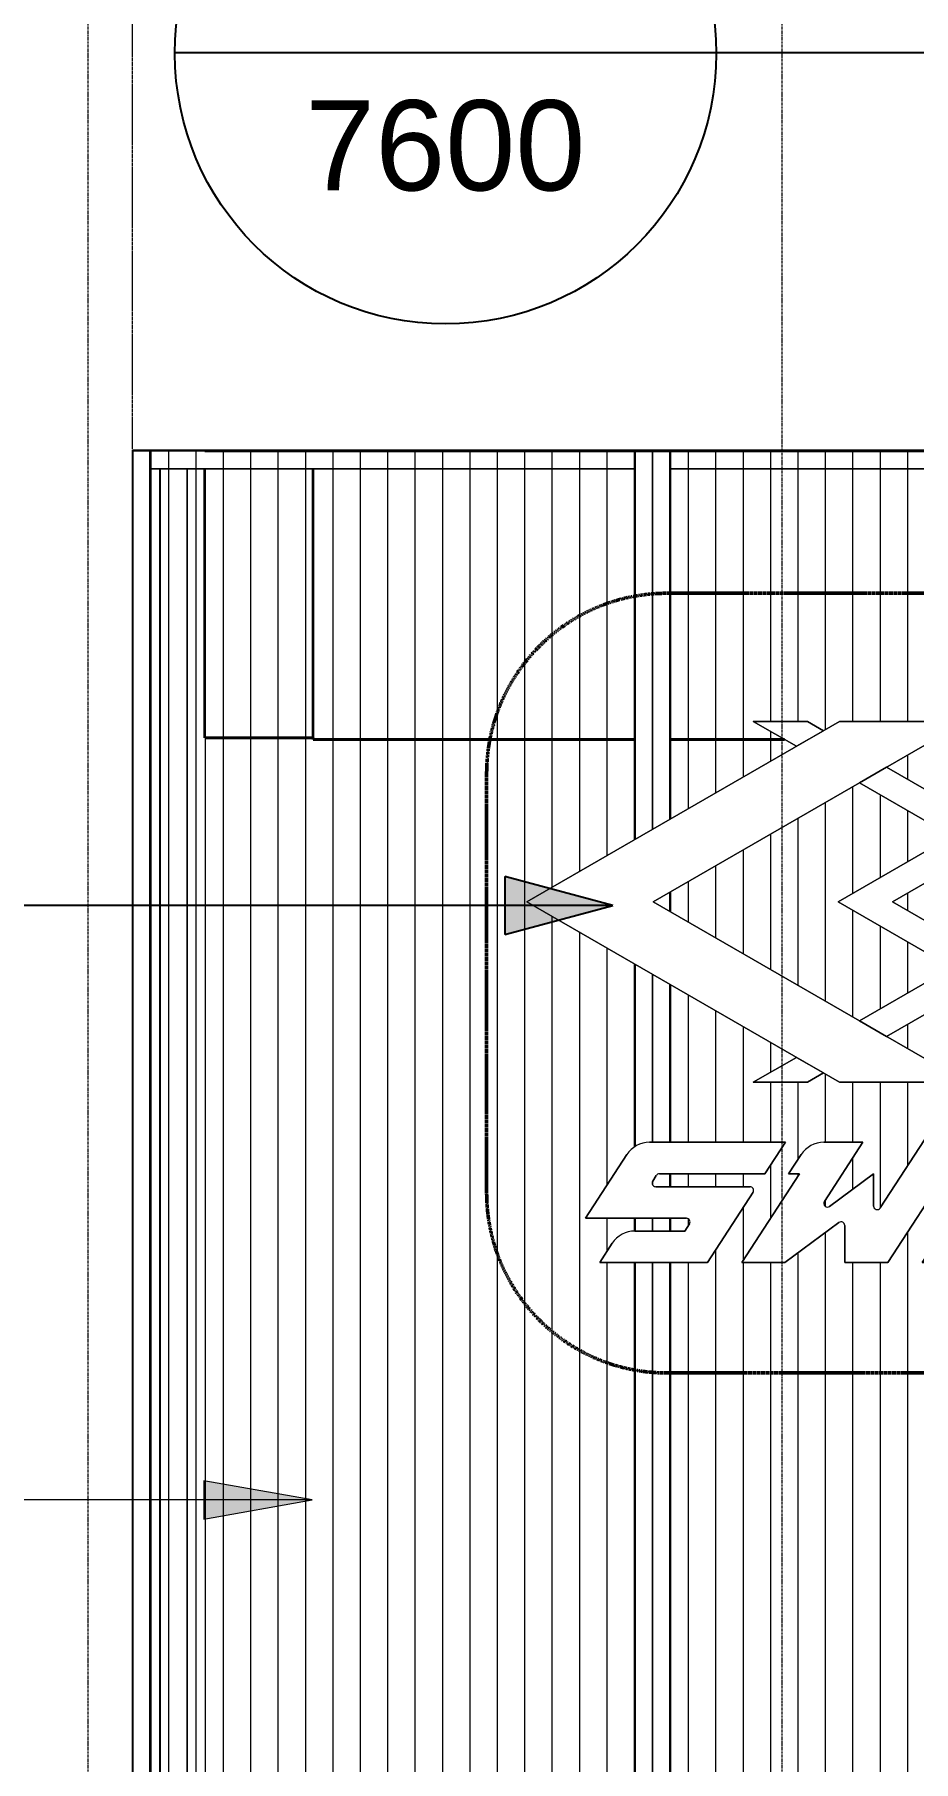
# Model space of a CAD drawing. Header units: millimetres. Extents: x -153298 to 620751, y -313239 to 250031.
# Drawn here: x 88296 to 90732, y -286135 to -281348 of the extents above; entities that cross this region are included whole.
import ezdxf

# ---------------------------------------------------------------- set-up
doc = ezdxf.new("R2010")
doc.units = ezdxf.units.MM
doc.linetypes.add('DPA_Grid _ Level 100', pattern=[10, 5.5, -1.6, 1.3, -1.6])
doc.linetypes.add('DPA_Hidden 50', pattern=[3, 2, -1])
for name, color, linetype, lineweight in [('A-ANNO-KEYN', 7, 'Continuous', 25), ('A-ANNO-NOTE', 7, 'Continuous', 35), ('A-DETL', 7, 'Continuous', 70), ('A-DETL-GENF', 7, 'Continuous', 35), ('A-GENM', 7, 'Continuous', 9), ('A-GLAZ-CURT', 7, 'Continuous', 9), ('G-ANNO-TEXT', 7, 'Continuous', 9), ('S-GRID', 7, 'Continuous', 0), ('WALL-E', 7, 'Continuous', 35)]:
    doc.layers.add(name, color=color, linetype=linetype, lineweight=lineweight)
doc.styles.add('Arial_1', font='arial.ttf', dxfattribs={"height": 250})

# ---------------------------------------------------------------- blocks, each defined once
blk = doc.blocks.new('DPA_CP_Entrance Louver Grill Vertical Z - Louver Grill Vertical Z-V5-2120-01 ENTRANCE 1 SECTION A')
at = {"layer": 'A-GLAZ-CURT', "color": 7}
for p, q in [((-893191.8, 113945.1), (-893241.8, 113945.1)), ((-893241.8, 113945.1), (-893191.8, 113945.1)), ((-893241.8, 113945.1), (-893241.8, 112896)), ((-893241.8, 113945.1), (-893241.8, 112896)), ((-893191.8, 113945.1), (-893241.8, 113945.1)), ((-893241.8, 113945.1), (-893193.8, 113945.1)), ((-893241.8, 112896), (-893241.8, 113945.1)), ((-893241.8, 112896), (-893241.8, 113945.1)), ((-893241.8, 113895.1), (-893241.8, 113945.1)), ((-893241.8, 113945.1), (-893241.8, 113895.1)), ((-893241.8, 113945.1), (-891801.3, 113945.1)), ((-893241.8, 113945.1), (-891801.3, 113945.1)), ((-893193.8, 113945.1), (-893191.8, 113945.1)), ((-893193.8, 112923.8), (-893193.8, 113945.1)), ((-893193.8, 112923.8), (-893193.8, 113945.1)), ((-893191.8, 112924.9), (-893191.8, 113945.1)), ((-893191.8, 113945.1), (-893191.8, 112924.9)), ((-893191.8, 112924.9), (-893191.8, 113895.1)), ((-893191.8, 113895.1), (-893191.8, 112924.9)), ((-891851.3, 113895.1), (-893191.8, 113895.1)), ((-893191.8, 113895.1), (-891851.3, 113895.1)), ((-893193.8, 112668.6), (-893193.8, 112721.7)), ((-893193.8, 112668.6), (-893193.8, 112721.7)), ((-893191.8, 112667.4), (-893191.8, 112722.8)), ((-893191.8, 112722.8), (-893191.8, 112667.4)), ((-893191.8, 112667.4), (-893191.8, 112722.8)), ((-893191.8, 112722.8), (-893191.8, 112667.4)), ((-893241.8, 112494.2), (-893241.8, 112028.5)), ((-893241.8, 112494.2), (-893241.8, 112028.5)), ((-893241.8, 112028.5), (-893241.8, 112494.2)), ((-893241.8, 112028.5), (-893241.8, 112494.2)), ((-893193.8, 112028.5), (-893193.8, 112466.5)), ((-893193.8, 112028.5), (-893193.8, 112466.5)), ((-893191.8, 112028.5), (-893191.8, 112465.3)), ((-893191.8, 112465.3), (-893191.8, 112028.5)), ((-893191.8, 112028.5), (-893191.8, 112465.3)), ((-893191.8, 112465.3), (-893191.8, 112028.5)), ((-893193.8, 111905.5), (-893193.8, 111941)), ((-893193.8, 111905.5), (-893193.8, 111941)), ((-893191.8, 111905.5), (-893191.8, 111941)), ((-893191.8, 111941), (-893191.8, 111905.5)), ((-893191.8, 111905.5), (-893191.8, 111941)), ((-893191.8, 111941), (-893191.8, 111905.5)), ((-893241.8, 111919.8), (-893241.8, 111911.2)), ((-893241.8, 111919.8), (-893241.8, 111911.2)), ((-893241.8, 111911.2), (-893241.8, 111919.8)), ((-893241.8, 111911.2), (-893241.8, 111919.8)), ((-893241.8, 111818), (-893241.8, 111782.6)), ((-893241.8, 111818), (-893241.8, 111782.6)), ((-893241.8, 111782.6), (-893241.8, 111818)), ((-893241.8, 111782.6), (-893241.8, 111818)), ((-893193.8, 111782.6), (-893193.8, 111818)), ((-893193.8, 111782.6), (-893193.8, 111818)), ((-893191.8, 111782.6), (-893191.8, 111818)), ((-893191.8, 111818), (-893191.8, 111782.6)), ((-893191.8, 111782.6), (-893191.8, 111818)), ((-893191.8, 111818), (-893191.8, 111782.6)), ((-893241.8, 111695.1), (-893241.8, 106137.3)), ((-893241.8, 111695.1), (-893241.8, 106137.3)), ((-893241.8, 106137.3), (-893241.8, 111695.1)), ((-893241.8, 106137.3), (-893241.8, 111695.1)), ((-893193.8, 106137.3), (-893193.8, 111695.1)), ((-893193.8, 106137.3), (-893193.8, 111695.1)), ((-893191.8, 106137.3), (-893191.8, 111695.1)), ((-893191.8, 111695.1), (-893191.8, 106137.3)), ((-893191.8, 106137.3), (-893191.8, 111695.1)), ((-893191.8, 111695.1), (-893191.8, 106137.3))]:
    blk.add_line(p, q, dxfattribs=at)
blk = doc.blocks.new('DPA_CP_Entrance Louver Grill Vertical Z - Louver Grill Vertical Z-18397856-2120-01 ENTRANCE 1 SECTION A')
at = {"layer": 'A-GLAZ-CURT', "color": 7}
for p, q in [((-894608.4, 113945.1), (-894681.4, 113945.1)), ((-894681.4, 113945.1), (-894606.4, 113945.1)), ((-894606.4, 113945.1), (-894681.4, 113945.1)), ((-894681.4, 113945.1), (-894608.4, 113945.1)), ((-894606.4, 113945.1), (-894608.4, 113945.1)), ((-894608.4, 113945.1), (-894606.4, 113945.1)), ((-894606.4, 113945.1), (-894531.4, 113945.1)), ((-894531.4, 113945.1), (-894606.4, 113945.1)), ((-894531.4, 113945.1), (-894481.4, 113945.1)), ((-894481.4, 113945.1), (-894531.4, 113945.1)), ((-894531.4, 113945.1), (-894481.4, 113945.1)), ((-894481.4, 113945.1), (-894531.4, 113945.1)), ((-894608.4, 113895.1), (-894608.4, 106137.3)), ((-894608.4, 113895.1), (-894608.4, 106137.3)), ((-894606.4, 106137.3), (-894606.4, 113895.1)), ((-894606.4, 113895.1), (-894606.4, 106137.3)), ((-894606.4, 106137.3), (-894606.4, 113895.1)), ((-894606.4, 113895.1), (-894606.4, 106137.3)), ((-894531.4, 113895.1), (-894606.4, 113895.1)), ((-894606.4, 113895.1), (-894531.4, 113895.1)), ((-894531.4, 106137.3), (-894531.4, 113895.1)), ((-894531.4, 113895.1), (-894531.4, 106137.3)), ((-894531.4, 106137.3), (-894531.4, 113895.1)), ((-894531.4, 113895.1), (-894531.4, 106137.3)), ((-894481.4, 113895.1), (-894481.4, 106137.3)), ((-894481.4, 113150), (-894481.4, 106550)), ((-894481.4, 113150), (-894481.4, 106550)), ((-894481.4, 113150), (-894481.4, 106550))]:
    blk.add_line(p, q, dxfattribs=at)
blk = doc.blocks.new('DPA_CP_Entrance Louver Grill Vertical Z - Louver Grill Vertical Z-V11-2120-01 ENTRANCE 1 SECTION A')
at = {"layer": 'A-GLAZ-CURT', "color": 7}
for p, q in [((-894608.4, 113945.1), (-894681.4, 113945.1)), ((-894681.4, 113945.1), (-894606.4, 113945.1)), ((-894606.4, 113945.1), (-894681.4, 113945.1)), ((-894681.4, 113945.1), (-894608.4, 113945.1)), ((-894606.4, 113945.1), (-894608.4, 113945.1)), ((-894608.4, 113945.1), (-894606.4, 113945.1)), ((-894606.4, 113945.1), (-894531.4, 113945.1)), ((-894531.4, 113945.1), (-894606.4, 113945.1)), ((-894531.4, 113945.1), (-894481.4, 113945.1)), ((-894481.4, 113945.1), (-894531.4, 113945.1)), ((-894531.4, 113945.1), (-894481.4, 113945.1)), ((-894481.4, 113945.1), (-894531.4, 113945.1)), ((-894606.4, 106137.3), (-894606.4, 113895.1)), ((-894606.4, 113895.1), (-894606.4, 106137.3)), ((-894606.4, 106137.3), (-894606.4, 113895.1)), ((-894606.4, 113895.1), (-894606.4, 106137.3)), ((-894531.4, 113895.1), (-894606.4, 113895.1)), ((-894606.4, 113895.1), (-894531.4, 113895.1)), ((-894531.4, 106137.3), (-894531.4, 113895.1)), ((-894531.4, 113895.1), (-894531.4, 106137.3)), ((-894531.4, 106137.3), (-894531.4, 113895.1)), ((-894531.4, 113895.1), (-894531.4, 106137.3)), ((-894481.4, 113150), (-894481.4, 106550)), ((-894481.4, 113150), (-894481.4, 106550))]:
    blk.add_line(p, q, dxfattribs=at)
blk = doc.blocks.new('DPA_CP_Entrance Louver Grill Vertical Z - Louver Grill Vertical Z-V53-2120-01 ENTRANCE 1 SECTION A')
at = {"layer": 'A-GLAZ-CURT', "color": 7}
for p, q in [((-894608.4, 113945.1), (-894681.4, 113945.1)), ((-894681.4, 113945.1), (-894606.4, 113945.1)), ((-894606.4, 113945.1), (-894681.4, 113945.1)), ((-894681.4, 113945.1), (-894608.4, 113945.1)), ((-894606.4, 113945.1), (-894608.4, 113945.1)), ((-894608.4, 113945.1), (-894606.4, 113945.1)), ((-894606.4, 113945.1), (-894531.4, 113945.1)), ((-894531.4, 113945.1), (-894606.4, 113945.1)), ((-894531.4, 113945.1), (-894481.4, 113945.1)), ((-894481.4, 113945.1), (-894531.4, 113945.1)), ((-894531.4, 113945.1), (-894481.4, 113945.1)), ((-894481.4, 113945.1), (-894531.4, 113945.1)), ((-894606.4, 106137.3), (-894606.4, 113895.1)), ((-894606.4, 113895.1), (-894606.4, 106137.3)), ((-894606.4, 106137.3), (-894606.4, 113895.1)), ((-894606.4, 113895.1), (-894606.4, 106137.3)), ((-894531.4, 113895.1), (-894606.4, 113895.1)), ((-894606.4, 113895.1), (-894531.4, 113895.1)), ((-894531.4, 106137.3), (-894531.4, 113895.1)), ((-894531.4, 113895.1), (-894531.4, 106137.3)), ((-894531.4, 106137.3), (-894531.4, 113895.1)), ((-894531.4, 113895.1), (-894531.4, 106137.3)), ((-894481.4, 113150), (-894481.4, 106550)), ((-894481.4, 113150), (-894481.4, 106550)), ((-894481.4, 113150), (-894481.4, 106550)), ((-894481.4, 113150), (-894481.4, 106550))]:
    blk.add_line(p, q, dxfattribs=at)
blk = doc.blocks.new('DPA_CP_Entrance Louver Grill Vertical Z - Louver Grill Vertical Z-V54-2120-01 ENTRANCE 1 SECTION A')
at = {"layer": 'A-GLAZ-CURT', "color": 7}
for p, q in [((-894632.4, 113945.1), (-894682.4, 113945.1)), ((-894682.4, 113945.1), (-894632.4, 113945.1)), ((-894682.4, 113945.1), (-894682.4, 105550)), ((-894682.4, 113945.1), (-894682.4, 105550)), ((-894632.4, 113945.1), (-894682.4, 113945.1)), ((-894682.4, 113945.1), (-894634.4, 113945.1)), ((-894682.4, 105550), (-894682.4, 113945.1)), ((-894682.4, 105550), (-894682.4, 113945.1)), ((-894682.4, 113895.1), (-894682.4, 113945.1)), ((-894682.4, 113945.1), (-894682.4, 113895.1)), ((-894682.4, 113945.1), (-893241.8, 113945.1)), ((-894682.4, 113945.1), (-893241.8, 113945.1)), ((-894634.4, 113945.1), (-894632.4, 113945.1)), ((-894634.4, 106137.3), (-894634.4, 113945.1)), ((-894634.4, 106137.3), (-894634.4, 113945.1)), ((-894632.4, 106137.3), (-894632.4, 113945.1)), ((-894632.4, 113945.1), (-894632.4, 106137.3)), ((-893241.8, 113945.1), (-893291.8, 113945.1)), ((-893291.8, 113945.1), (-893241.8, 113945.1)), ((-893291.8, 113945.1), (-893289.8, 113945.1)), ((-893241.8, 113945.1), (-893291.8, 113945.1)), ((-893291.8, 112867.2), (-893291.8, 113945.1)), ((-893291.8, 113945.1), (-893291.8, 112867.2)), ((-893289.8, 113945.1), (-893241.8, 113945.1)), ((-893289.8, 113945.1), (-893289.8, 112868.3)), ((-893289.8, 113945.1), (-893289.8, 112868.3)), ((-893241.8, 112896), (-893241.8, 113945.1)), ((-893241.8, 113945.1), (-893241.8, 112896)), ((-893241.8, 113945.1), (-893241.8, 112896)), ((-893241.8, 113945.1), (-893241.8, 112896)), ((-893241.8, 113895.1), (-893241.8, 113945.1)), ((-893241.8, 113945.1), (-893241.8, 113895.1)), ((-894632.4, 106137.3), (-894632.4, 113895.1)), ((-894632.4, 113895.1), (-894632.4, 106137.3)), ((-893291.8, 113895.1), (-894632.4, 113895.1)), ((-894632.4, 113895.1), (-893291.8, 113895.1)), ((-893291.8, 113895.1), (-893291.8, 112867.2)), ((-893291.8, 113895.1), (-893291.8, 112867.2)), ((-893291.8, 112523.1), (-893291.8, 112015)), ((-893291.8, 112523.1), (-893291.8, 112015)), ((-893291.8, 112015), (-893291.8, 112523.1)), ((-893291.8, 112523.1), (-893291.8, 112015)), ((-893289.8, 112521.9), (-893289.8, 112016.5)), ((-893289.8, 112521.9), (-893289.8, 112016.5)), ((-893241.8, 112028.5), (-893241.8, 112494.2)), ((-893241.8, 112494.2), (-893241.8, 112028.5)), ((-893241.8, 112494.2), (-893241.8, 112028.5)), ((-893241.8, 112494.2), (-893241.8, 112028.5)), ((-893241.8, 111911.2), (-893241.8, 111919.8)), ((-893241.8, 111919.8), (-893241.8, 111911.2)), ((-893241.8, 111919.8), (-893241.8, 111911.2)), ((-893241.8, 111919.8), (-893241.8, 111911.2)), ((-893291.8, 111818), (-893291.8, 111782.3)), ((-893291.8, 111818), (-893291.8, 111782.3)), ((-893291.8, 111782.3), (-893291.8, 111818)), ((-893291.8, 111818), (-893291.8, 111782.3)), ((-893289.8, 111818), (-893289.8, 111782.6)), ((-893289.8, 111818), (-893289.8, 111782.6)), ((-893241.8, 111782.6), (-893241.8, 111818)), ((-893241.8, 111818), (-893241.8, 111782.6)), ((-893241.8, 111818), (-893241.8, 111782.6)), ((-893241.8, 111818), (-893241.8, 111782.6)), ((-893291.8, 111695.1), (-893291.8, 106137.3)), ((-893291.8, 111695.1), (-893291.8, 106137.3)), ((-893291.8, 106137.3), (-893291.8, 111695.1)), ((-893291.8, 111695.1), (-893291.8, 106137.3)), ((-893289.8, 111695.1), (-893289.8, 106137.3)), ((-893289.8, 111695.1), (-893289.8, 106137.3)), ((-893241.8, 106137.3), (-893241.8, 111695.1)), ((-893241.8, 111695.1), (-893241.8, 106137.3)), ((-893241.8, 111695.1), (-893241.8, 106137.3)), ((-893241.8, 111695.1), (-893241.8, 106137.3))]:
    blk.add_line(p, q, dxfattribs=at)
blk = doc.blocks.new('GM_Louver Grill Vertical Z - Z Profile-V67-2120-01 ENTRANCE 1 SECTION A')
at = {"layer": 'A-GENM', "color": 7}
for p, q in [((-893065.9, 112997.6), (-893065.9, 113945.1)), ((-893065.9, 112594.7), (-893065.9, 112795.5)), ((-893065.9, 112028.5), (-893065.9, 112392.6)), ((-893065.9, 111905.5), (-893065.9, 111941)), ((-893065.9, 106137.3), (-893065.9, 111732))]:
    blk.add_line(p, q, dxfattribs=at)
blk = doc.blocks.new('GM_Louver Grill Vertical Z - Z Profile-V68-2120-01 ENTRANCE 1 SECTION A')
at = {"layer": 'A-GENM', "color": 7}
for p, q in [((-892990, 113041.4), (-892990, 113945.1)), ((-892990, 112550.9), (-892990, 112839.4)), ((-892990, 112028.5), (-892990, 112348.8)), ((-892990, 111905.5), (-892990, 111941)), ((-892990, 111702), (-892990, 111848.9)), ((-892990, 106137.3), (-892990, 111695.1))]:
    blk.add_line(p, q, dxfattribs=at)
blk = doc.blocks.new('GM_Louver Grill Vertical Z - Z Profile-V69-2120-01 ENTRANCE 1 SECTION A')
at = {"layer": 'A-GENM', "color": 7}
for p, q in [((-892914.1, 113195.1), (-892914.1, 113945.1)), ((-892914.1, 113085.3), (-892914.1, 113167.2)), ((-892914.1, 112507), (-892914.1, 112883.2)), ((-892914.1, 112223.1), (-892914.1, 112305)), ((-892914.1, 112028.5), (-892914.1, 112195.1)), ((-892914.1, 111818.9), (-892914.1, 111965.8)), ((-892914.1, 106137.3), (-892914.1, 111695.1))]:
    blk.add_line(p, q, dxfattribs=at)
blk = doc.blocks.new('GM_Louver Grill Vertical Z - Z Profile-V70-2120-01 ENTRANCE 1 SECTION A')
at = {"layer": 'A-GENM', "color": 7}
for p, q in [((-892838.2, 113195.1), (-892838.2, 113945.1)), ((-892838.2, 112463.2), (-892838.2, 112927)), ((-892838.2, 111981.7), (-892838.2, 112195.1)), ((-892838.2, 111935.8), (-892838.2, 111941)), ((-892838.2, 106137.3), (-892838.2, 111722.5))]:
    blk.add_line(p, q, dxfattribs=at)
blk = doc.blocks.new('GM_Louver Grill Vertical Z - Z Profile-V71-2120-01 ENTRANCE 1 SECTION A')
at = {"layer": 'A-GENM', "color": 7}
for p, q in [((-892762.2, 113172.9), (-892762.2, 113945.1)), ((-892762.2, 112419.4), (-892762.2, 112970.9)), ((-892762.2, 112028.5), (-892762.2, 112217.3)), ((-892762.2, 111850.6), (-892762.2, 111869.1)), ((-892762.2, 106137.3), (-892762.2, 111778.7))]:
    blk.add_line(p, q, dxfattribs=at)
blk = doc.blocks.new('GM_Louver Grill Vertical Z - Z Profile-V72-2120-01 ENTRANCE 1 SECTION A')
at = {"layer": 'A-GENM', "color": 7}
for p, q in [((-892686.3, 113195.1), (-892686.3, 113945.1)), ((-892686.3, 112718.6), (-892686.3, 113014.7)), ((-892686.3, 112375.6), (-892686.3, 112671.6)), ((-892686.3, 112028.5), (-892686.3, 112195.1)), ((-892686.3, 111898.7), (-892686.3, 111986)), ((-892686.3, 106137.3), (-892686.3, 111695.1))]:
    blk.add_line(p, q, dxfattribs=at)
blk = doc.blocks.new('GM_Louver Grill Vertical Z - Z Profile-V73-2120-01 ENTRANCE 1 SECTION A')
at = {"layer": 'A-GENM', "color": 7}
for p, q in [((-892610.4, 113195.1), (-892610.4, 113945.1)), ((-892610.4, 112762.5), (-892610.4, 112991.9)), ((-892610.4, 112398.4), (-892610.4, 112627.8)), ((-892610.4, 111847), (-892610.4, 112195.1)), ((-892610.4, 106137.3), (-892610.4, 111695.1))]:
    blk.add_line(p, q, dxfattribs=at)
blk = doc.blocks.new('GM_Louver Grill Vertical Z - Z Profile-V74-2120-01 ENTRANCE 1 SECTION A')
at = {"layer": 'A-GENM', "color": 7}
for p, q in [((-892534.5, 113195.1), (-892534.5, 113945.1)), ((-892534.5, 113034.6), (-892534.5, 113102.3)), ((-892534.5, 112806.3), (-892534.5, 112948)), ((-892534.5, 112670.5), (-892534.5, 112719.7)), ((-892534.5, 112442.2), (-892534.5, 112583.9)), ((-892534.5, 112287.9), (-892534.5, 112355.6)), ((-892534.5, 111963.9), (-892534.5, 112195.1)), ((-892534.5, 106137.3), (-892534.5, 111780.3))]:
    blk.add_line(p, q, dxfattribs=at)
blk = doc.blocks.new('GM_Louver Grill Vertical Z - Z Profile-V83-2120-01 ENTRANCE 1 SECTION A')
at = {"layer": 'A-GENM', "color": 7}
for p, q in [((-893141.8, 112953.8), (-893141.8, 113945.1)), ((-893141.8, 112638.5), (-893141.8, 112751.7)), ((-893141.8, 112028.5), (-893141.8, 112436.5)), ((-893141.8, 111905.5), (-893141.8, 111941)), ((-893141.8, 111798.7), (-893141.8, 111816.1)), ((-893141.8, 106137.3), (-893141.8, 111695.1))]:
    blk.add_line(p, q, dxfattribs=at)
blk = doc.blocks.new('GM_Louver Grill Vertical Z - Z Profile-V88-2120-01 ENTRANCE 1 SECTION A')
at = {"layer": 'A-GENM', "color": 7}
for p, q in [((-894608.4, 113945.1), (-894681.4, 113945.1)), ((-894681.4, 113945.1), (-894679.4, 113945.1)), ((-894679.4, 113945.1), (-894606.4, 113945.1)), ((-894606.4, 113945.1), (-894608.4, 113945.1)), ((-894606.4, 106137.3), (-894606.4, 113895.1)), ((-894606.4, 113895.1), (-894606.4, 106137.3))]:
    blk.add_line(p, q, dxfattribs=at)
blk = doc.blocks.new('GM_Louver Grill Vertical Z - Z Profile-V65-2120-01 ENTRANCE 1 SECTION A')
at = {"layer": 'A-GENM', "color": 7}
blk.add_line((-891018, 106137.3), (-891018, 113945.1), dxfattribs=at)
blk = doc.blocks.new('GM_Louver Grill Vertical Z - Z Profile-V151-2120-01 ENTRANCE 1 SECTION A')
at = {"layer": 'A-GENM', "color": 7}
for p, q in [((-893519.6, 112735.7), (-893519.6, 113945.1)), ((-893519.6, 106137.3), (-893519.6, 112654.6))]:
    blk.add_line(p, q, dxfattribs=at)
blk = doc.blocks.new('GM_Louver Grill Vertical Z - Z Profile-V152-2120-01 ENTRANCE 1 SECTION A')
at = {"layer": 'A-GENM', "color": 7}
for p, q in [((-893443.6, 112779.5), (-893443.6, 113945.1)), ((-893443.6, 106137.3), (-893443.6, 112610.7))]:
    blk.add_line(p, q, dxfattribs=at)
blk = doc.blocks.new('GM_Louver Grill Vertical Z - Z Profile-V153-2120-01 ENTRANCE 1 SECTION A')
at = {"layer": 'A-GENM', "color": 7}
for p, q in [((-893367.7, 112823.3), (-893367.7, 113945.1)), ((-893367.7, 111909.8), (-893367.7, 112566.9)), ((-893367.7, 111726.2), (-893367.7, 111818)), ((-893367.7, 106137.3), (-893367.7, 111695.1))]:
    blk.add_line(p, q, dxfattribs=at)
blk = doc.blocks.new('GM_Louver Grill Vertical Z - Z Profile-V154-2120-01 ENTRANCE 1 SECTION A')
at = {"layer": 'A-GENM', "color": 7}
for p, q in [((-893291.8, 112867.2), (-893291.8, 113945.1)), ((-893291.8, 112015), (-893291.8, 112523.1)), ((-893291.8, 111782.3), (-893291.8, 111818)), ((-893291.8, 106137.3), (-893291.8, 111695.1))]:
    blk.add_line(p, q, dxfattribs=at)
blk = doc.blocks.new('MRTA LOGO_1500H - MRTA LOGO_1500H-12933488-2120-01 ENTRANCE 1 SECTION A')
at = {"layer": 'A-GENM', "color": 7}
for p, q in [((-892723.8, 113195.1), (-893589.8, 112695.1)), ((-893589.8, 112695.1), (-892723.8, 113195.1)), ((-893239.8, 112695.1), (-892373.8, 113195.1)), ((-892373.8, 113195.1), (-893239.8, 112695.1)), ((-892962.5, 113195.1), (-892843.1, 113126.2)), ((-892812.5, 113195.1), (-892962.5, 113195.1)), ((-892962.5, 113195.1), (-892812.5, 113195.1)), ((-892843.1, 113126.2), (-892962.5, 113195.1)), ((-892843.1, 113126.2), (-892768.1, 113169.5)), ((-892768.1, 113169.5), (-892843.1, 113126.2)), ((-892768.1, 113169.5), (-892812.5, 113195.1)), ((-892812.5, 113195.1), (-892768.1, 113169.5)), ((-892373.8, 113195.1), (-892723.8, 113195.1)), ((-892723.8, 113195.1), (-892373.8, 113195.1)), ((-891861, 113195.1), (-892336.8, 112920.5)), ((-892336.8, 112920.5), (-891861, 113195.1)), ((-892305.9, 113195.1), (-892083.4, 113066.7)), ((-891955.9, 113195.1), (-892305.9, 113195.1)), ((-892305.9, 113195.1), (-891955.9, 113195.1)), ((-892083.4, 113066.7), (-892305.9, 113195.1)), ((-892261.8, 112877.2), (-891711, 113195.1)), ((-891711, 113195.1), (-892261.8, 112877.2)), ((-892083.4, 113066.7), (-891908.4, 113167.8)), ((-891908.4, 113167.8), (-892083.4, 113066.7)), ((-891908.4, 113167.8), (-891955.9, 113195.1)), ((-891955.9, 113195.1), (-891908.4, 113167.8)), ((-891711, 113195.1), (-891861, 113195.1)), ((-891861, 113195.1), (-891711, 113195.1)), ((-891833.4, 113124.4), (-892008.4, 113023.4)), ((-892008.4, 113023.4), (-891833.4, 113124.4)), ((-891089.8, 112695.1), (-891833.4, 113124.4)), ((-891833.4, 113124.4), (-891089.8, 112695.1)), ((-892593.1, 113068.5), (-892668.1, 113025.2)), ((-892668.1, 113025.2), (-892593.1, 113068.5)), ((-892668.1, 113025.2), (-892096.4, 112695.1)), ((-892096.4, 112695.1), (-892668.1, 113025.2)), ((-891946.4, 112695.1), (-892593.1, 113068.5)), ((-892593.1, 113068.5), (-891946.4, 112695.1)), ((-892008.4, 113023.4), (-891439.8, 112695.1)), ((-891439.8, 112695.1), (-892008.4, 113023.4)), ((-892336.8, 112920.5), (-892261.8, 112877.2)), ((-892261.8, 112877.2), (-892336.8, 112920.5)), ((-892411.8, 112877.2), (-892727.1, 112695.1)), ((-892727.1, 112695.1), (-892411.8, 112877.2)), ((-892577.1, 112695.1), (-892336.8, 112833.9)), ((-892336.8, 112833.9), (-892577.1, 112695.1)), ((-892336.8, 112833.9), (-892411.8, 112877.2)), ((-892411.8, 112877.2), (-892336.8, 112833.9)), ((-893589.8, 112695.1), (-892723.8, 112195.1)), ((-892723.8, 112195.1), (-893589.8, 112695.1)), ((-892373.8, 112195.1), (-893239.8, 112695.1)), ((-893239.8, 112695.1), (-892373.8, 112195.1)), ((-892727.1, 112695.1), (-892411.8, 112513.1)), ((-892411.8, 112513.1), (-892727.1, 112695.1)), ((-892096.4, 112695.1), (-892668.1, 112365.1)), ((-892668.1, 112365.1), (-892096.4, 112695.1)), ((-892593.1, 112321.8), (-891946.4, 112695.1)), ((-891946.4, 112695.1), (-892593.1, 112321.8)), ((-892336.8, 112556.4), (-892577.1, 112695.1)), ((-892577.1, 112695.1), (-892336.8, 112556.4)), ((-891439.8, 112695.1), (-892008.4, 112366.8)), ((-892008.4, 112366.8), (-891439.8, 112695.1)), ((-891833.4, 112265.8), (-891089.8, 112695.1)), ((-891089.8, 112695.1), (-891833.4, 112265.8)), ((-892411.8, 112513.1), (-892336.8, 112556.4)), ((-892336.8, 112556.4), (-892411.8, 112513.1)), ((-892261.8, 112513.1), (-892336.8, 112469.8)), ((-892336.8, 112469.8), (-892261.8, 112513.1)), ((-891711, 112195.1), (-892261.8, 112513.1)), ((-892261.8, 112513.1), (-891711, 112195.1)), ((-892336.8, 112469.8), (-891861, 112195.1)), ((-891861, 112195.1), (-892336.8, 112469.8)), ((-892668.1, 112365.1), (-892593.1, 112321.8)), ((-892593.1, 112321.8), (-892668.1, 112365.1)), ((-892008.4, 112366.8), (-891833.4, 112265.8)), ((-891833.4, 112265.8), (-892008.4, 112366.8)), ((-892083.4, 112323.5), (-892305.9, 112195.1)), ((-892136.9, 112292.7), (-892083.4, 112323.5)), ((-891908.4, 112222.5), (-892083.4, 112323.5)), ((-892083.4, 112323.5), (-891908.4, 112222.5)), ((-892843.1, 112264), (-892962.5, 112195.1)), ((-892962.5, 112195.1), (-892843.1, 112264)), ((-892768.1, 112220.7), (-892843.1, 112264)), ((-892843.1, 112264), (-892768.1, 112220.7)), ((-892305.9, 112195.1), (-892137.1, 112292.6)), ((-892812.5, 112195.1), (-892768.1, 112220.7)), ((-892768.1, 112220.7), (-892812.5, 112195.1)), ((-891955.9, 112195.1), (-891908.4, 112222.5)), ((-891908.4, 112222.5), (-891955.9, 112195.1)), ((-892962.5, 112195.1), (-892812.5, 112195.1)), ((-892812.5, 112195.1), (-892962.5, 112195.1)), ((-892723.8, 112195.1), (-892373.8, 112195.1)), ((-892373.8, 112195.1), (-892723.8, 112195.1)), ((-892305.9, 112195.1), (-891955.9, 112195.1)), ((-891955.9, 112195.1), (-892305.9, 112195.1)), ((-891861, 112195.1), (-891711, 112195.1)), ((-891711, 112195.1), (-891861, 112195.1)), ((-892589.8, 111695.1), (-892319.2, 112111.8)), ((-892319.2, 112111.8), (-892589.8, 111695.1)), ((-892319.2, 112111.8), (-892397.8, 112111.8)), ((-892397.8, 112111.8), (-892319.2, 112111.8)), ((-892460.7, 112077.6), (-892610.9, 111846.4)), ((-892610.9, 111846.4), (-892460.7, 112077.6)), ((-892873.4, 112028.5), (-893250, 112028.5)), ((-893250, 112028.5), (-892873.4, 112028.5)), ((-892930.2, 111941), (-892873.4, 112028.5)), ((-892873.4, 112028.5), (-892930.2, 111941)), ((-892658.7, 112028.5), (-892767.1, 112028.5)), ((-892767.1, 112028.5), (-892658.7, 112028.5)), ((-892765.3, 111864.4), (-892658.7, 112028.5)), ((-892658.7, 112028.5), (-892765.3, 111864.4)), ((-892287.7, 111829.8), (-892158.7, 112028.5)), ((-892158.7, 112028.5), (-892287.7, 111829.8)), ((-892158.7, 112028.5), (-892267.1, 112028.5)), ((-892267.1, 112028.5), (-892158.7, 112028.5)), ((-892089.8, 111695.2), (-891873.4, 112028.5)), ((-891873.4, 112028.5), (-892089.8, 111695.2)), ((-891873.4, 112028.5), (-891951.9, 112028.5)), ((-891951.9, 112028.5), (-891873.4, 112028.5)), ((-891242.4, 112028.5), (-891743.3, 112028.5)), ((-891743.3, 112028.5), (-891242.4, 112028.5)), ((-891258.6, 112003.5), (-891242.4, 112028.5)), ((-891242.4, 112028.5), (-891258.6, 112003.5)), ((-893312.9, 111994.3), (-893427.3, 111818)), ((-893427.3, 111818), (-893312.9, 111994.3)), ((-892830, 111994.3), (-892864.6, 111941)), ((-892864.6, 111941), (-892830, 111994.3)), ((-892330, 111994.3), (-892364.6, 111941)), ((-892364.6, 111941), (-892330, 111994.3)), ((-892014.8, 111994.3), (-892148.4, 111788.6)), ((-892148.4, 111788.6), (-892014.8, 111994.3)), ((-891806.2, 111994.3), (-891840.8, 111941)), ((-891840.8, 111941), (-891806.2, 111994.3)), ((-891726.8, 111956), (-891695.9, 112003.5)), ((-891695.9, 112003.5), (-891726.8, 111956)), ((-891695.9, 112003.5), (-891258.6, 112003.5)), ((-891258.6, 112003.5), (-891695.9, 112003.5)), ((-893241.2, 111921), (-893231.2, 111936.4)), ((-893231.2, 111936.4), (-893241.2, 111921)), ((-893222.8, 111941), (-892930.2, 111941)), ((-892930.2, 111941), (-893222.8, 111941)), ((-892834.8, 111941), (-892994.4, 111695.1)), ((-892994.4, 111695.1), (-892834.8, 111941)), ((-892864.6, 111941), (-892834.8, 111941)), ((-892834.8, 111941), (-892864.6, 111941)), ((-892629.2, 111941), (-892750.9, 111850.9)), ((-892750.9, 111850.9), (-892629.2, 111941)), ((-892629.2, 111851.8), (-892629.2, 111941)), ((-892629.2, 111941), (-892629.2, 111851.8)), ((-892334.8, 111941), (-892398.6, 111842.7)), ((-892398.6, 111842.7), (-892334.8, 111941)), ((-892364.6, 111941), (-892334.8, 111941)), ((-892334.8, 111941), (-892364.6, 111941)), ((-891840.8, 111941), (-891299.2, 111941)), ((-891299.2, 111941), (-891840.8, 111941)), ((-891289.4, 111956), (-891726.8, 111956)), ((-891726.8, 111956), (-891289.4, 111956)), ((-891299.2, 111941), (-891289.4, 111956)), ((-891289.4, 111956), (-891299.2, 111941)), ((-892971.6, 111905.5), (-893232.9, 111905.5)), ((-893232.9, 111905.5), (-892971.6, 111905.5)), ((-893089.8, 111695.1), (-892963.2, 111890.1)), ((-892963.2, 111890.1), (-893089.8, 111695.1)), ((-891322.2, 111905.5), (-891823.1, 111905.5)), ((-891823.1, 111905.5), (-891322.2, 111905.5)), ((-891806.6, 111833), (-891775.7, 111880.5)), ((-891775.7, 111880.5), (-891806.6, 111833)), ((-891775.7, 111880.5), (-891338.4, 111880.5)), ((-891338.4, 111880.5), (-891775.7, 111880.5)), ((-891338.4, 111880.5), (-891322.2, 111905.5)), ((-891322.2, 111905.5), (-891338.4, 111880.5)), ((-891886, 111871.4), (-891920.7, 111818)), ((-891920.7, 111818), (-891886, 111871.4)), ((-891369.3, 111833), (-891806.6, 111833)), ((-891806.6, 111833), (-891369.3, 111833)), ((-891379, 111818), (-891369.3, 111833)), ((-891369.3, 111833), (-891379, 111818)), ((-893427.3, 111818), (-893147.7, 111818)), ((-893147.7, 111818), (-893427.3, 111818)), ((-893152.2, 111782.6), (-893290.4, 111782.6)), ((-893290.4, 111782.6), (-893152.2, 111782.6)), ((-893139.3, 111802.6), (-893152.2, 111782.6)), ((-893152.2, 111782.6), (-893139.3, 111802.6)), ((-892875.2, 111695.1), (-892725, 111806.2)), ((-892725, 111806.2), (-892875.2, 111695.1)), ((-892709.1, 111798.2), (-892709.1, 111695.1)), ((-892709.1, 111695.1), (-892709.1, 111798.2)), ((-892443.2, 111820), (-892478.3, 111765.8)), ((-892478.3, 111765.8), (-892443.2, 111820)), ((-892159.2, 111784.3), (-892281.7, 111814.7)), ((-892281.7, 111814.7), (-892159.2, 111784.3)), ((-891920.7, 111818), (-891379, 111818)), ((-891379, 111818), (-891920.7, 111818)), ((-891402, 111782.6), (-891902.9, 111782.6)), ((-891902.9, 111782.6), (-891402, 111782.6)), ((-891418.2, 111757.6), (-891402, 111782.6)), ((-891402, 111782.6), (-891418.2, 111757.6)), ((-893353.3, 111748.5), (-893387.9, 111695.1)), ((-893387.9, 111695.1), (-893353.3, 111748.5)), ((-892448.5, 111765.8), (-892494.4, 111695.1)), ((-892494.4, 111695.1), (-892448.5, 111765.8)), ((-892478.3, 111765.8), (-892448.5, 111765.8)), ((-892448.5, 111765.8), (-892478.3, 111765.8)), ((-891965.8, 111748.5), (-892000.5, 111695.1)), ((-892000.5, 111695.1), (-891965.8, 111748.5)), ((-891886.4, 111710.1), (-891855.6, 111757.6)), ((-891855.6, 111757.6), (-891886.4, 111710.1)), ((-891855.6, 111757.6), (-891418.2, 111757.6)), ((-891418.2, 111757.6), (-891855.6, 111757.6)), ((-893387.9, 111695.1), (-893089.8, 111695.1)), ((-893089.8, 111695.1), (-893387.9, 111695.1)), ((-892994.4, 111695.1), (-892875.2, 111695.1)), ((-892875.2, 111695.1), (-892994.4, 111695.1)), ((-892709.1, 111695.1), (-892589.8, 111695.1)), ((-892589.8, 111695.1), (-892709.1, 111695.1)), ((-892494.4, 111695.1), (-892375.2, 111695.1)), ((-892375.2, 111695.1), (-892494.4, 111695.1)), ((-892375.2, 111695.1), (-892356.9, 111723.3)), ((-892356.9, 111723.3), (-892375.2, 111695.1)), ((-892346.1, 111727.6), (-892215.5, 111695.2)), ((-892215.5, 111695.2), (-892346.1, 111727.6)), ((-892215.5, 111695.2), (-892089.8, 111695.2)), ((-892089.8, 111695.2), (-892215.5, 111695.2)), ((-892000.5, 111695.1), (-891458.8, 111695.1)), ((-891458.8, 111695.1), (-892000.5, 111695.1)), ((-891449.1, 111710.1), (-891886.4, 111710.1)), ((-891886.4, 111710.1), (-891449.1, 111710.1)), ((-891458.8, 111695.1), (-891449.1, 111710.1)), ((-891449.1, 111710.1), (-891458.8, 111695.1))]:
    blk.add_line(p, q, dxfattribs=at)
for centre, radius, start, end in [((-892397.8, 112036.8), 75, 90, 147), ((-892397.8, 112036.8), 75, 90, 147), ((-893250, 111953.5), 75, 90, 147), ((-893250, 111953.5), 75, 90, 147), ((-892767.1, 111953.5), 75, 90, 147), ((-892767.1, 111953.5), 75, 90, 147), ((-892267.1, 111953.5), 75, 90, 147), ((-892267.1, 111953.5), 75, 90, 147), ((-891951.9, 111953.5), 75, 90, 147), ((-891951.9, 111953.5), 75, 90, 147), ((-891743.3, 111953.5), 75, 90, 147), ((-891743.3, 111953.5), 75, 90, 147), ((-893232.9, 111915.5), 10, 147, 270), ((-893232.9, 111915.5), 10, 147, 183.5532), ((-893222.8, 111931), 10, 90, 147), ((-893222.8, 111931), 10, 90, 147), ((-893232.9, 111915.5), 10, 188, 270), ((-892971.6, 111895.5), 10, 327, 90), ((-892971.6, 111895.5), 10, 327, 90), ((-891823.1, 111830.5), 75, 90, 147), ((-891823.1, 111830.5), 75, 90, 147), ((-892756.9, 111859), 10, 147, 306.4957), ((-892756.9, 111859), 10, 147, 306.4957), ((-892619.2, 111851.8), 10, 180, 327), ((-892619.2, 111851.8), 10, 180, 327), ((-892401.2, 111792.7), 50, 87, 147), ((-892401.2, 111792.7), 50, 87, 147), ((-892279.3, 111824.4), 10, 147, 256.0953), ((-892279.3, 111824.4), 10, 147, 256.0953), ((-893290.4, 111707.6), 75, 90, 147), ((-893290.4, 111707.6), 75, 90, 147), ((-893147.7, 111808), 10, 327, 90), ((-893147.7, 111808), 10, 327, 90), ((-892719.1, 111798.2), 10, 0, 126.4957), ((-892719.1, 111798.2), 10, 0, 126.4957), ((-892156.8, 111794), 10, 256.0953, 327), ((-892156.8, 111794), 10, 256.0953, 327), ((-891902.9, 111707.6), 75, 90, 147), ((-891902.9, 111707.6), 75, 90, 147), ((-892348.5, 111717.9), 10, 76.0953, 147), ((-892348.5, 111717.9), 10, 76.0953, 147)]:
    blk.add_arc(centre, radius, start, end, dxfattribs=at)
blk = doc.blocks.new('DPA_AN_Callout - DPA_AN_Callout-17956040-2120-01 ENTRANCE 1 SECTION A')
at = {"layer": 'A-DETL-GENF', "color": 7, "lineweight": 25}
for p in [(-893815.3, 115049.6), (-892466.8, 113550.4)]:
    blk.add_line(p, (-892466.8, 115049.6), dxfattribs=at)
at = {"layer": 'A-DETL-GENF', "color": 7, "linetype": 'DPA_Hidden 50', "lineweight": 50}
for p, q in [((-893201.4, 113550.4), (-891472.1, 113550.4)), ((-893701.4, 111889.1), (-893701.4, 113050.4)), ((-890972.1, 113050.4), (-890972.1, 111889.1)), ((-891472.1, 111389.1), (-893201.4, 111389.1))]:
    blk.add_line(p, q, dxfattribs=at)
for centre, start, end in [((-893201.4, 113050.4), 90, 180), ((-891472.1, 113050.4), 0, 90), ((-893201.4, 111889.1), 180, 270), ((-891472.1, 111889.1), 270, 0)]:
    blk.add_arc(centre, 500, start, end, dxfattribs=at)

msp = doc.modelspace()

# ---------------------------------------------------------------- hatches: boundary and pattern name
at = {"layer": 'A-ANNO-KEYN'}
msp.add_hatch(color=7, dxfattribs=at).paths.add_polyline_path([(89898.9398, -283761.9023), (89598.9398, -283681.5175), (89598.9398, -283842.2871)])
at = {"layer": 'G-ANNO-TEXT'}
msp.add_hatch(color=7, dxfattribs=at).paths.add_polyline_path([(89065.432, -285409.6488), (88765.432, -285356.7507), (88765.432, -285462.5469)])

# ---------------------------------------------------------------- linework, layer by layer
at = {"color": 7}
msp.add_lwpolyline([(88568.6559, -282500.0016), (101532.88, -282500.0016), (101532.88, -290896.753), (88568.6559, -290896.753)], close=True, dxfattribs=at)
at = {"layer": 'A-ANNO-KEYN', "color": 7}
for p, q in [((89898.9398, -283761.9023), (89598.9398, -283681.5175)), ((89598.9398, -283681.5175), (89598.9398, -283842.2871)), ((89898.9398, -283761.9023), (85822.2853, -283761.9023)), ((89598.9398, -283842.2871), (89898.9398, -283761.9023))]:
    msp.add_line(p, q, dxfattribs=at)
at = {"layer": 'A-ANNO-NOTE', "color": 7, "lineweight": 25}
msp.add_line((88684.993, -281397.1573), (90184.9827, -281397.1573), dxfattribs=at)
msp.add_circle((89434.9878, -281399.9396), 750, dxfattribs=at)
at = {"layer": 'A-DETL', "color": 7, "linetype": 'DPA_Hidden 50', "lineweight": 9}
msp.add_line((88567.88, -282496.753), (88567.88, -276296.753), dxfattribs=at)
at = {"layer": 'G-ANNO-TEXT', "color": 7}
for p, q in [((89065.432, -285409.6488), (88765.432, -285356.7507)), ((88765.432, -285356.7507), (88765.432, -285462.5469)), ((89065.432, -285409.6488), (83785.514, -285409.6488)), ((88765.432, -285462.5469), (89065.432, -285409.6488))]:
    msp.add_line(p, q, dxfattribs=at)
at = {"layer": 'S-GRID', "color": 7, "linetype": 'DPA_Grid _ Level 100'}
for p, q in [((88444.8801, -309692.5036), (88444.8801, -276432.3847)), ((90367.88, -309692.5036), (90367.88, -276432.3847))]:
    msp.add_line(p, q, dxfattribs=at)
at = {"layer": 'WALL-E', "color": 7}
for p, q in [((88767.88, -282501.6324), (89067.88, -282501.6324)), ((88767.88, -282501.6324), (89067.88, -282501.6324)), ((89067.88, -282501.6324), (88767.88, -282501.6324)), ((88767.88, -282501.6324), (97282.88, -282501.6324)), ((89067.88, -282501.6324), (97767.88, -282501.6324)), ((97767.88, -282501.6324), (89067.88, -282501.6324)), ((97767.88, -282501.6324), (89067.88, -282501.6324)), ((88767.88, -283296.753), (88767.88, -282551.6324)), ((89067.88, -283296.753), (89067.88, -282551.6324)), ((89067.88, -283301.6324), (89067.88, -282551.6324)), ((89067.88, -283296.753), (88767.88, -283296.753)), ((88769.185, -283296.753), (89067.88, -283296.753)), ((89067.88, -283296.753), (89067.88, -283301.6324)), ((89958.4355, -283301.6324), (89067.88, -283301.6324)), ((89067.88, -283301.6324), (89958.4355, -283301.6324)), ((90374.3894, -283301.6324), (90058.4355, -283301.6324)), ((90058.4355, -283301.6324), (90374.3894, -283301.6324))]:
    msp.add_line(p, q, dxfattribs=at)

# ---------------------------------------------------------------- block references
at = {"layer": 'A-DETL-GENF', "color": 7}
msp.add_blockref('DPA_AN_Callout - DPA_AN_Callout-17956040-2120-01 ENTRANCE 1 SECTION A', (983250.2539, -396446.753), dxfattribs=at)
at = {"layer": 'A-GENM', "color": 7}
for name, p in [('GM_Louver Grill Vertical Z - Z Profile-V88-2120-01 ENTRANCE 1 SECTION A', (983250.2539, -396446.753)), ('GM_Louver Grill Vertical Z - Z Profile-V88-2120-01 ENTRANCE 1 SECTION A', (983250.2539, -396446.753)), ('GM_Louver Grill Vertical Z - Z Profile-V88-2120-01 ENTRANCE 1 SECTION A', (983250.2539, -396446.753)), ('GM_Louver Grill Vertical Z - Z Profile-V88-2120-01 ENTRANCE 1 SECTION A', (983250.2539, -396446.753)), ('GM_Louver Grill Vertical Z - Z Profile-V88-2120-01 ENTRANCE 1 SECTION A', (983250.2539, -396446.753)), ('GM_Louver Grill Vertical Z - Z Profile-V88-2120-01 ENTRANCE 1 SECTION A', (983250.2539, -396446.753)), ('GM_Louver Grill Vertical Z - Z Profile-V88-2120-01 ENTRANCE 1 SECTION A', (983250.2539, -396446.753)), ('GM_Louver Grill Vertical Z - Z Profile-V88-2120-01 ENTRANCE 1 SECTION A', (983250.2539, -396446.753)), ('GM_Louver Grill Vertical Z - Z Profile-V88-2120-01 ENTRANCE 1 SECTION A', (983250.2539, -396446.753)), ('GM_Louver Grill Vertical Z - Z Profile-V88-2120-01 ENTRANCE 1 SECTION A', (983250.2539, -396446.753)), ('GM_Louver Grill Vertical Z - Z Profile-V88-2120-01 ENTRANCE 1 SECTION A', (983250.2539, -396446.753)), ('GM_Louver Grill Vertical Z - Z Profile-V88-2120-01 ENTRANCE 1 SECTION A', (983250.2539, -396446.753)), ('GM_Louver Grill Vertical Z - Z Profile-V88-2120-01 ENTRANCE 1 SECTION A', (983250.2539, -396446.753)), ('GM_Louver Grill Vertical Z - Z Profile-V88-2120-01 ENTRANCE 1 SECTION A', (983250.2539, -396446.753)), ('GM_Louver Grill Vertical Z - Z Profile-V88-2120-01 ENTRANCE 1 SECTION A', (983250.2539, -396446.753)), ('GM_Louver Grill Vertical Z - Z Profile-V88-2120-01 ENTRANCE 1 SECTION A', (983250.2539, -396446.753)), ('GM_Louver Grill Vertical Z - Z Profile-V88-2120-01 ENTRANCE 1 SECTION A', (983250.2539, -396446.753)), ('GM_Louver Grill Vertical Z - Z Profile-V88-2120-01 ENTRANCE 1 SECTION A', (983250.2539, -396446.753)), ('GM_Louver Grill Vertical Z - Z Profile-V88-2120-01 ENTRANCE 1 SECTION A', (983250.2539, -396446.753)), ('GM_Louver Grill Vertical Z - Z Profile-V88-2120-01 ENTRANCE 1 SECTION A', (983250.2539, -396446.753)), ('GM_Louver Grill Vertical Z - Z Profile-V88-2120-01 ENTRANCE 1 SECTION A', (983250.2539, -396446.753)), ('GM_Louver Grill Vertical Z - Z Profile-V88-2120-01 ENTRANCE 1 SECTION A', (983250.2539, -396446.753)), ('GM_Louver Grill Vertical Z - Z Profile-V88-2120-01 ENTRANCE 1 SECTION A', (983250.2539, -396446.753)), ('GM_Louver Grill Vertical Z - Z Profile-V88-2120-01 ENTRANCE 1 SECTION A', (983250.2539, -396446.753)), ('GM_Louver Grill Vertical Z - Z Profile-V88-2120-01 ENTRANCE 1 SECTION A', (983250.2539, -396446.753)), ('GM_Louver Grill Vertical Z - Z Profile-V88-2120-01 ENTRANCE 1 SECTION A', (983250.2539, -396446.753)), ('GM_Louver Grill Vertical Z - Z Profile-V88-2120-01 ENTRANCE 1 SECTION A', (983250.2539, -396446.753)), ('GM_Louver Grill Vertical Z - Z Profile-V88-2120-01 ENTRANCE 1 SECTION A', (983250.2539, -396446.753)), ('GM_Louver Grill Vertical Z - Z Profile-V88-2120-01 ENTRANCE 1 SECTION A', (983250.2539, -396446.753)), ('GM_Louver Grill Vertical Z - Z Profile-V88-2120-01 ENTRANCE 1 SECTION A', (983250.2539, -396446.753)), ('GM_Louver Grill Vertical Z - Z Profile-V88-2120-01 ENTRANCE 1 SECTION A', (983250.2539, -396446.753)), ('GM_Louver Grill Vertical Z - Z Profile-V88-2120-01 ENTRANCE 1 SECTION A', (983250.2539, -396446.753)), ('GM_Louver Grill Vertical Z - Z Profile-V88-2120-01 ENTRANCE 1 SECTION A', (983250.2539, -396446.753)), ('GM_Louver Grill Vertical Z - Z Profile-V88-2120-01 ENTRANCE 1 SECTION A', (983250.2539, -396446.753)), ('GM_Louver Grill Vertical Z - Z Profile-V88-2120-01 ENTRANCE 1 SECTION A', (983250.2539, -396446.753)), ('GM_Louver Grill Vertical Z - Z Profile-V88-2120-01 ENTRANCE 1 SECTION A', (983250.2539, -396446.753)), ('GM_Louver Grill Vertical Z - Z Profile-V88-2120-01 ENTRANCE 1 SECTION A', (983250.2539, -396446.753)), ('GM_Louver Grill Vertical Z - Z Profile-V88-2120-01 ENTRANCE 1 SECTION A', (983250.2539, -396446.753)), ('GM_Louver Grill Vertical Z - Z Profile-V88-2120-01 ENTRANCE 1 SECTION A', (983250.2539, -396446.753)), ('GM_Louver Grill Vertical Z - Z Profile-V88-2120-01 ENTRANCE 1 SECTION A', (983250.2539, -396446.753)), ('GM_Louver Grill Vertical Z - Z Profile-V88-2120-01 ENTRANCE 1 SECTION A', (983250.2539, -396446.753)), ('GM_Louver Grill Vertical Z - Z Profile-V88-2120-01 ENTRANCE 1 SECTION A', (983250.2539, -396446.753)), ('GM_Louver Grill Vertical Z - Z Profile-V65-2120-01 ENTRANCE 1 SECTION A', (979685.9075, -396446.753)), ('GM_Louver Grill Vertical Z - Z Profile-V65-2120-01 ENTRANCE 1 SECTION A', (979761.8225, -396446.753)), ('GM_Louver Grill Vertical Z - Z Profile-V65-2120-01 ENTRANCE 1 SECTION A', (979837.7375, -396446.753)), ('GM_Louver Grill Vertical Z - Z Profile-V65-2120-01 ENTRANCE 1 SECTION A', (979913.6525, -396446.753)), ('GM_Louver Grill Vertical Z - Z Profile-V65-2120-01 ENTRANCE 1 SECTION A', (979989.5676, -396446.753)), ('GM_Louver Grill Vertical Z - Z Profile-V65-2120-01 ENTRANCE 1 SECTION A', (980065.4826, -396446.753)), ('GM_Louver Grill Vertical Z - Z Profile-V65-2120-01 ENTRANCE 1 SECTION A', (980141.3976, -396446.753)), ('GM_Louver Grill Vertical Z - Z Profile-V65-2120-01 ENTRANCE 1 SECTION A', (980217.3127, -396446.753)), ('GM_Louver Grill Vertical Z - Z Profile-V65-2120-01 ENTRANCE 1 SECTION A', (980293.2277, -396446.753)), ('GM_Louver Grill Vertical Z - Z Profile-V65-2120-01 ENTRANCE 1 SECTION A', (980369.1427, -396446.753)), ('GM_Louver Grill Vertical Z - Z Profile-V65-2120-01 ENTRANCE 1 SECTION A', (980445.0578, -396446.753)), ('GM_Louver Grill Vertical Z - Z Profile-V65-2120-01 ENTRANCE 1 SECTION A', (980520.9728, -396446.753)), ('GM_Louver Grill Vertical Z - Z Profile-V65-2120-01 ENTRANCE 1 SECTION A', (980596.8878, -396446.753)), ('GM_Louver Grill Vertical Z - Z Profile-V65-2120-01 ENTRANCE 1 SECTION A', (980672.8029, -396446.753)), ('GM_Louver Grill Vertical Z - Z Profile-V151-2120-01 ENTRANCE 1 SECTION A', (983250.2539, -396446.753)), ('GM_Louver Grill Vertical Z - Z Profile-V152-2120-01 ENTRANCE 1 SECTION A', (983250.2539, -396446.753)), ('GM_Louver Grill Vertical Z - Z Profile-V153-2120-01 ENTRANCE 1 SECTION A', (983250.2539, -396446.753)), ('GM_Louver Grill Vertical Z - Z Profile-V154-2120-01 ENTRANCE 1 SECTION A', (983250.2539, -396446.753)), ('GM_Louver Grill Vertical Z - Z Profile-V83-2120-01 ENTRANCE 1 SECTION A', (983250.2539, -396446.753)), ('GM_Louver Grill Vertical Z - Z Profile-V67-2120-01 ENTRANCE 1 SECTION A', (983250.2539, -396446.753)), ('GM_Louver Grill Vertical Z - Z Profile-V68-2120-01 ENTRANCE 1 SECTION A', (983250.2539, -396446.753)), ('GM_Louver Grill Vertical Z - Z Profile-V69-2120-01 ENTRANCE 1 SECTION A', (983250.2539, -396446.753)), ('GM_Louver Grill Vertical Z - Z Profile-V70-2120-01 ENTRANCE 1 SECTION A', (983250.2539, -396446.753)), ('GM_Louver Grill Vertical Z - Z Profile-V71-2120-01 ENTRANCE 1 SECTION A', (983250.2539, -396446.753)), ('GM_Louver Grill Vertical Z - Z Profile-V72-2120-01 ENTRANCE 1 SECTION A', (983250.2539, -396446.753)), ('GM_Louver Grill Vertical Z - Z Profile-V73-2120-01 ENTRANCE 1 SECTION A', (983250.2539, -396446.753)), ('GM_Louver Grill Vertical Z - Z Profile-V74-2120-01 ENTRANCE 1 SECTION A', (983250.2539, -396446.753)), ('MRTA LOGO_1500H - MRTA LOGO_1500H-12933488-2120-01 ENTRANCE 1 SECTION A', (983250.2539, -396446.753))]:
    msp.add_blockref(name, p, dxfattribs=at)
at = {"layer": 'A-GLAZ-CURT', "color": 7}
for name in ['DPA_CP_Entrance Louver Grill Vertical Z - Louver Grill Vertical Z-V54-2120-01 ENTRANCE 1 SECTION A', 'DPA_CP_Entrance Louver Grill Vertical Z - Louver Grill Vertical Z-18397856-2120-01 ENTRANCE 1 SECTION A', 'DPA_CP_Entrance Louver Grill Vertical Z - Louver Grill Vertical Z-V11-2120-01 ENTRANCE 1 SECTION A', 'DPA_CP_Entrance Louver Grill Vertical Z - Louver Grill Vertical Z-V53-2120-01 ENTRANCE 1 SECTION A', 'DPA_CP_Entrance Louver Grill Vertical Z - Louver Grill Vertical Z-V5-2120-01 ENTRANCE 1 SECTION A']:
    msp.add_blockref(name, (983250.2539, -396446.753), dxfattribs=at)

# ---------------------------------------------------------------- texts
at = {"layer": 'A-ANNO-NOTE', "color": 7, "lineweight": 9, "insert": (89045.7019, -281529.6145), "char_height": 250, "width": 929.9575, "attachment_point": 1, "style": 'Arial_1'}
msp.add_mtext('7600', dxfattribs=at)

doc.saveas('drawing.dxf')
